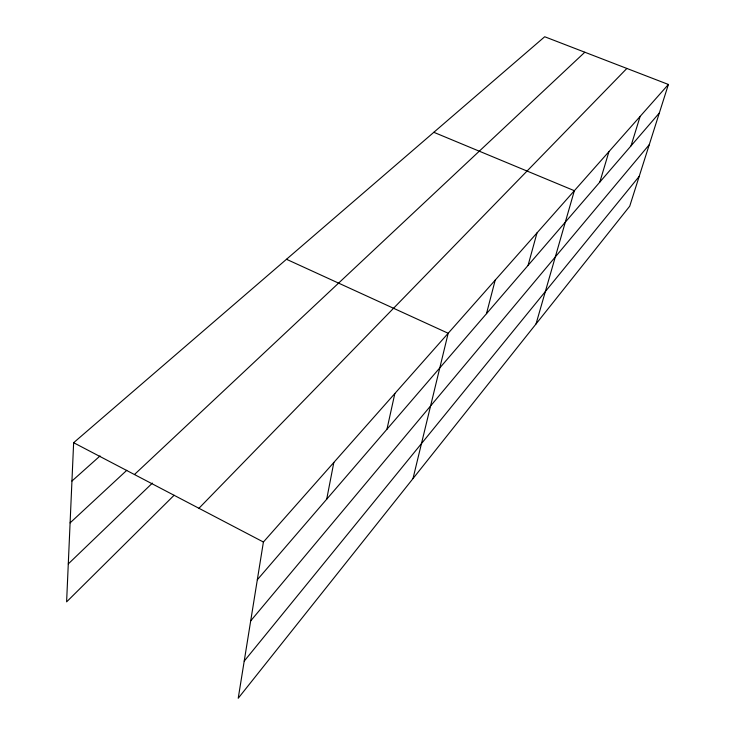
<?xml version="1.0" encoding="UTF-8"?>
<svg xmlns="http://www.w3.org/2000/svg" width="735" height="735" viewBox="0 0 735 735"><rect width="100%" height="100%" fill="white"/><g stroke="black" fill="none" stroke-linecap="round" stroke-linejoin="round"><path stroke-width="1.1" d="M668.391 84.461L263.406 542.026L238.223 698.25L629.73 206.186L668.391 84.461L544.708 36.75L73.638 442.709L66.609 601.873L174.103 495.261M326.698 499.221L333.837 462.444M386.959 429.249L394.842 393.528M412.996 478.586L448.175 333.267L286.485 259.28M486.487 313.68L495.206 280.127M528.061 265.409L536.991 232.922M536.026 323.96L574.357 190.705L433.834 132.3M599.833 182.069L608.938 151.63M631.025 145.861L640.13 116.396M244.213 661.114L639.202 176.372M250.69 620.882L649.262 144.694M257.314 579.768L659.332 112.997M198.937 508.289L626.872 68.447M68.281 563.92L152.393 483.097M134.45 474.534L584.821 52.222M70.091 522.888L126.787 470.308M71.938 481.048L100.052 455.939M73.638 442.709L263.406 542.026"/></g></svg>
